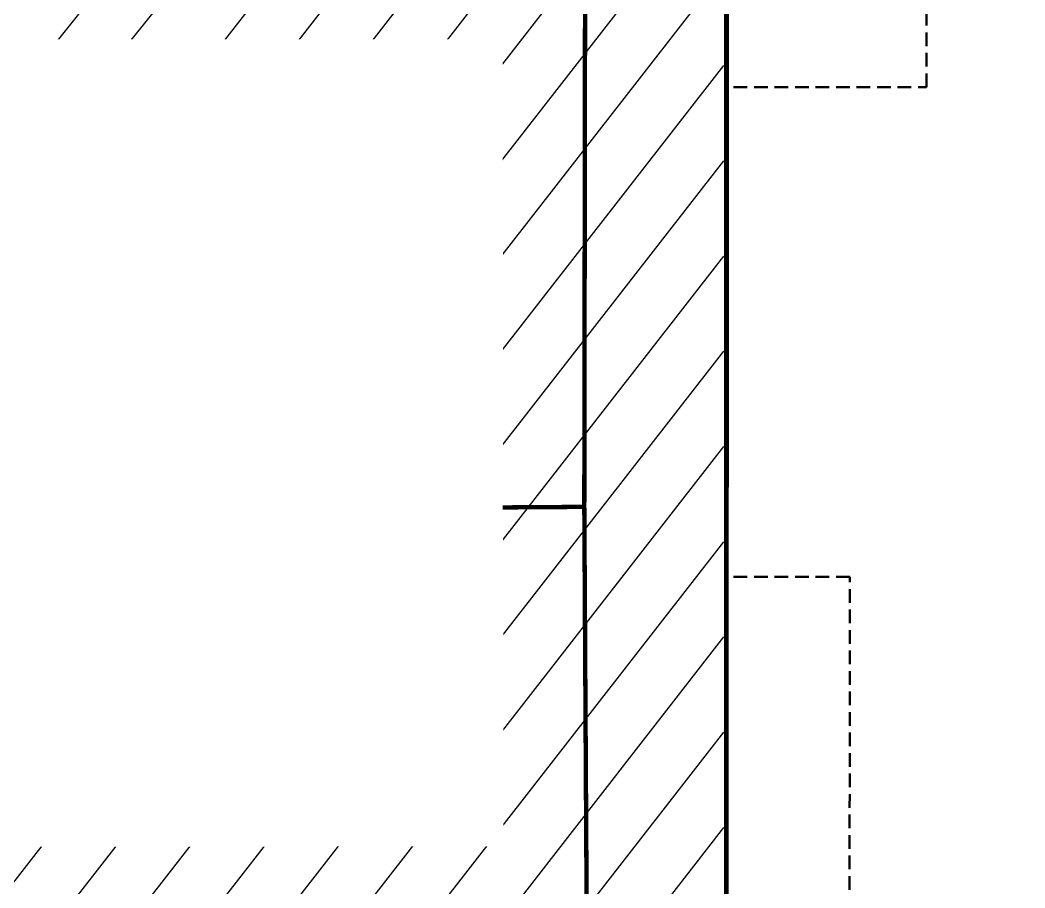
# Model space of a CAD drawing. Header units: centimetres. Extents: x -6122352 to 7132207, y -1694241 to 1947892.
# Drawn here: x 125755 to 130349, y -103085 to -99115 of the extents above; entities that cross this region are included whole.
import ezdxf
from ezdxf.xclip import XClip

# ---------------------------------------------------------------- set-up
doc = ezdxf.new("R2010")
doc.units = ezdxf.units.CM
doc.header["$MEASUREMENT"] = 0
doc.header["$XCLIPFRAME"] = 2
doc.linetypes.add('DASHED2', pattern=[0.375, 0.25, -0.125])
doc.linetypes.add('XR-AR-END-SETTING OUT PLAN$0$23261-XR-AR-SI-GF$0$HIDDEN', pattern=[0.375, 0.25, -0.125])
for name, color, linetype in [('23585-XR-AR-BOUNDARY WALLS AND SETBACKS$0$setback', 7, 'XR-AR-END-SETTING OUT PLAN$0$23261-XR-AR-SI-GF$0$HIDDEN'), ('@MI-REF LAYER', 7, 'Continuous'), ('B_TH_4', 7, 'Continuous')]:
    doc.layers.add(name, color=color, linetype=linetype)
for name, color, linetype, lineweight in [('@ Foundations', 4, 'DASHED2', 50), ('A-ANNO-TEXT', 3, 'Continuous', 25), ('XR-AR-END-SETTING OUT PLAN$0$23585-XR-AR-END-GROUND FLOOR$0$A-GLAZ-SILL', 8, 'Continuous', 5), ('XR-AR-END-SETTING OUT PLAN$0$23585-XR-AR-END-GROUND FLOOR$0$A-GLAZ-WNDO', 232, 'Continuous', 9), ('XR-AR-END-SETTING OUT PLAN$0$23585-XR-AR-END-GROUND FLOOR$0$A-WALL', 7, 'Continuous', 30), ('XR-AR-END-SETTING OUT PLAN$0$23585-XR-AR-END-GROUND FLOOR$0$S-COLS', 51, 'Continuous', 40), ('XR-AR-END-SETTING OUT PLAN$0$23585-XR-AR-END-GROUND FLOOR$0$S-COLS-PATT', 8, 'Continuous', 5)]:
    doc.layers.add(name, color=color, linetype=linetype, lineweight=lineweight)

# ---------------------------------------------------------------- blocks, each defined once
blk = doc.blocks.new('23585-XR-AR-BOUNDARY WALLS AND SETBACKS')
at = {"layer": '23585-XR-AR-BOUNDARY WALLS AND SETBACKS$0$setback', "ltscale": 40, "const_width": 0.05}
blk.add_lwpolyline([(496532.0673623674, 2768893.95391039), (496532.1686264705, 2768894.064425312), (496536.2220017799, 2768898.488198366), (496540.2756266847, 2768902.912025546), (496544.3290017809, 2768907.335798366), (496548.382401789, 2768911.759598364), (496552.4358017773, 2768916.183398364), (496556.5893923498, 2768920.716433185), (496542.2115776765, 2768933.889312271), (496538.0586421989, 2768929.356943275), (496534.0052491076, 2768924.933150815), (496529.9518491079, 2768920.509350816), (496525.8982013824, 2768916.085698731), (496521.844849108, 2768911.661950815), (496517.6903034673, 2768907.127653947), (496532.0673623674, 2768893.95391039)], dxfattribs=at)
blk = doc.blocks.new('A$C9d9485f6')
at = {"layer": 'A-ANNO-TEXT', "rotation": 312.4881850805905}
blk.add_blockref('23585-XR-AR-BOUNDARY WALLS AND SETBACKS', (-2377088.534775567, -1504219.252137818), dxfattribs=at)
blk = doc.blocks.new('XR-AR-END-SETTING OUT PLAN$0$23585-XR-AR-END-GROUND FLOOR$0$A$C75a8815d')
at = {"layer": 'XR-AR-END-SETTING OUT PLAN$0$23585-XR-AR-END-GROUND FLOOR$0$S-COLS', "color": 252, "lineweight": 30}
blk.add_lwpolyline([(0.04718828201293945, 13139.86978554726), (0.04718828201293945, 12139.86978602409), (250.0471882820129, 12139.86978626251), (250.0471882820129, 13139.86978602409)], close=True, dxfattribs=at)
blk = doc.blocks.new('XR-AR-END-SETTING OUT PLAN')
at = {"layer": 'XR-AR-END-SETTING OUT PLAN$0$23585-XR-AR-END-GROUND FLOOR$0$A-GLAZ-SILL', "color": 8}
blk.add_line((3250.293349877, 17540.34097003937), (3250.10262234509, 14849.99877500534), dxfattribs=at)
at = {"layer": 'XR-AR-END-SETTING OUT PLAN$0$23585-XR-AR-END-GROUND FLOOR$0$A-GLAZ-WNDO', "color": 8}
for p, q in [((3000.293349280953, 17540.3409705162), (3000.102621987462, 14849.99877643585)), ((3000.293349280953, 17540.3409705162), (3250.293349877, 17540.34097003937)), ((3150.102621391416, 14849.99877738953), (3150.293349221349, 17540.34097099304)), ((3000.293349221349, 17490.34097003937), (3150.293349042535, 17490.34097003937)), ((3150.102551832795, 16727.16475534439), (3000.1025518924, 16727.16475534439)), ((3150.102552130818, 16677.16475534439), (3000.102551653981, 16677.16475582123)), ((3150.103230431676, 15777.16475534439), (3000.103229954839, 15777.16475534439)), ((3150.103230431676, 15727.16475486755), (3000.103229954839, 15727.16475582123)), ((3150.102621510625, 14899.99877643585), (3000.102621987462, 14899.99877595901)), ((3000.102621987462, 14849.99877643585), (3250.10262234509, 14849.99877500534))]:
    blk.add_line(p, q, dxfattribs=at)
for points in [[(3050.295387819409, 17490.34096956253), (3050.102551594377, 16727.16475534439)], [(3050.102551832795, 16677.16475486755), (3050.103230193257, 15777.16475582123)], [(3050.103229895234, 15727.16475582123), (3050.102622106671, 14899.99877643585)]]:
    blk.add_lwpolyline(points, dxfattribs=at)
at = {"layer": 'XR-AR-END-SETTING OUT PLAN$0$23585-XR-AR-END-GROUND FLOOR$0$A-WALL', "color": 8}
for points in [[(3550.084660723805, 19773.27214288712), (3550.084660485387, 19523.2703499794), (3250.082569018006, 19523.2703499794), (3250.293485656381, 17540.34097003937), (3000.294974222779, 17540.34096956253), (3000.084657981992, 19773.27214288712)], [(3000.102068737149, 12899.99910259247), (3250.103869214654, 12899.99910211563), (3250.103198900819, 13749.9988026619), (3250.102675631642, 14849.99877595901), (3000.10211391747, 14849.99877595901)]]:
    blk.add_lwpolyline(points, close=True, dxfattribs=at)
at = {"layer": 'XR-AR-END-SETTING OUT PLAN$0$23585-XR-AR-END-GROUND FLOOR$0$S-COLS-PATT', "color": 8}
blk.add_blockref('XR-AR-END-SETTING OUT PLAN$0$23585-XR-AR-END-GROUND FLOOR$0$A$C75a8815d', (3000.129344239831, 5499.998310089111), dxfattribs=at)
blk = doc.blocks.new('END UNIT')
at = {"xscale": 0.001, "yscale": 0.001, "zscale": 0.001}
blk.add_blockref('XR-AR-END-SETTING OUT PLAN', (-9.150201729830158, 0), dxfattribs=at)
blk = doc.blocks.new('TH_4')
blk.add_blockref('END UNIT', (495802.3053798428, 2769130.514097063))
blk = doc.blocks.new('A$C780da55d')
at = {"layer": 'B_TH_4', "xscale": 1.000039159572381, "yscale": 1.000039159572381, "zscale": 1.000039159572381}
blk.add_blockref('TH_4', (-495814.0704651335, -2769239.302089663), dxfattribs=at)
blk = doc.blocks.new('23585-XR-AR-MALDIVE-2$0$TH_4')
blk.add_blockref('A$C780da55d', (495794.655359471, 2769130.864096801))
at = {"layer": '@ Foundations', "linetype": 'DASHED2', "ltscale": 0.25}
for points in [[(495795.5804024774, 2769147.704669024), (495796.9804024774, 2769147.704669024), (495796.9804024774, 2769149.604669025), (495795.5804024774, 2769149.604669025)], [(495795.2303024774, 2769142.764769025), (495797.3303024773, 2769142.764769025), (495797.3303024773, 2769145.464769024), (495795.2303024774, 2769145.464769024)]]:
    blk.add_lwpolyline(points, close=True, dxfattribs=at)
blk = doc.blocks.new('M3 REF WITH TABLES')
at = {"color": 1, "const_width": 0.01999999999999999}
blk.add_lwpolyline([(85.7025496896822, 93.44869253737852), (85.94926366512664, 88.45403980836272), (95.71239122212864, 79.48462367570028), (95.46231045969762, 79.20784300472587), (95.71239122212864, 79.48462367570028), (98.09716160479002, 77.3257694337517), (103.1488796852063, 77.41974629182369)], dxfattribs=at)

msp = doc.modelspace()

# ---------------------------------------------------------------- block references
at = {"layer": '@MI-REF LAYER', "xscale": 1000, "yscale": 1000, "zscale": 1000}
msp.add_blockref('A$C9d9485f6', (-23958.95045533385, 48155.57226163784), dxfattribs=at)

# ---------------------------------------------------------------- next in the draw order: block references
at = {"layer": '@MI-REF LAYER'}
ref = msp.add_blockref('23585-XR-AR-MALDIVE-2$0$TH_4', (496417964.9591807, 2768957759.234045), dxfattribs=dict(at, xscale=1000, yscale=1000, zscale=1000, rotation=179.9898026793493))
XClip(ref).set_block_clipping_path([(495835.3952632253, 2769130.5143983634), (495835.3955449336, 2769154.454259045), (495832.31072781887, 2769154.454277743), (495826.31069717463, 2769154.4542400045), (495820.3105747942, 2769154.45435022), (495814.30548654683, 2769154.454312696), (495808.3105498841, 2769154.4542752365), (495802.31054505054, 2769154.4543360225), (495793.35712816194, 2769154.454291232), (495793.3583734059, 2769130.514380163)])

# ---------------------------------------------------------------- next in the draw order: linework, layer by layer
at = {"layer": '@MI-REF LAYER', "const_width": 5.000000000000002}
msp.add_lwpolyline([(92675.4538232604, -89964.51177521618), (92671.27349824559, -104238.3423609368), (98921.51899553371, -104239.4547581458), (98921.43785492248, -103938.8251073431), (122722.8712224877, -103943.0612112809), (122722.6830709629, -104243.6908133628), (128972.9285688721, -104244.8032133181), (128976.4423090391, -89970.86702887056), (92675.4538232604, -89964.51177521618)], close=True, dxfattribs=at)

# ---------------------------------------------------------------- next in the draw order: wipeouts: each hides what was drawn before it
msp.add_wipeout([(128972.78564538565, -89970.97193029997), (92671.79725608348, -89964.10626118808), (92671.27349813687, -104238.34236081815), (98921.51899559154, -104239.45475805369), (98921.43785482732, -103938.82510741167), (122722.87122257455, -103943.06121123041), (122722.68307110868, -104243.69081319368), (128972.92857313139, -104244.77546120252)]).dxf.layer = '@MI-REF LAYER'

# ---------------------------------------------------------------- next in the draw order: hatches: boundary and pattern name
at = {"layer": '@MI-REF LAYER'}
h = msp.add_hatch(dxfattribs=at)
h.set_pattern_fill('ANSI31', color=256, scale=1999.999998458916, angle=6.722712845868625)
h.set_pattern_definition([(51.72271284586864, (-2377388365.755942, -1504087993.217153), (-196.2554993275065, 154.8669715833345), [])])
h.paths.add_polyline_path([(122722.8712224877, -103943.0612112809), (122722.6830714242, -104243.690813177), (128972.9285688721, -104244.8032133181), (128972.7856444257, -89970.97758180392), (92671.79715864702, -89964.62232814953), (92669.09752416589, -104238.4531772758), (98917.7768105872, -104239.5814400986), (98902.33546063656, -103927.5114286937)])

# ---------------------------------------------------------------- next in the draw order: linework, layer by layer
at = {"layer": '@MI-REF LAYER', "color": 1, "const_width": 20}
msp.add_lwpolyline([(131870.9638923952, -84528.28580609628), (128354.4703711198, -88083.80222202976), (128334.6866752812, -101341.5808466914), (127961.6699191201, -101344.1160362723), (128334.6866752812, -101341.5808466914), (128353.4824001534, -104558.322697808), (131834.9123044816, -108220.0617703127)], dxfattribs=at)

# ---------------------------------------------------------------- next in the draw order: wipeouts: each hides what was drawn before it
at = {"color": 10}
msp.add_wipeout([(127961.22615843154, -99203.22667340194), (120991.73360814327, -99201.16613689005), (120995.4296062321, -102901.1642910297), (127964.91314363616, -102894.20234266402), (127961.2171457351, -99194.20418872936)], dxfattribs=at).dxf.layer = '@MI-REF LAYER'

# ---------------------------------------------------------------- next in the draw order: block references
at = {"layer": '@MI-REF LAYER', "xscale": 1000, "yscale": 1000, "zscale": 1000, "rotation": 312.4882889992022}
msp.add_blockref('M3 REF WITH TABLES', (5073.57098191743, -84448.84299303715), dxfattribs=at)

doc.saveas('drawing.dxf')
